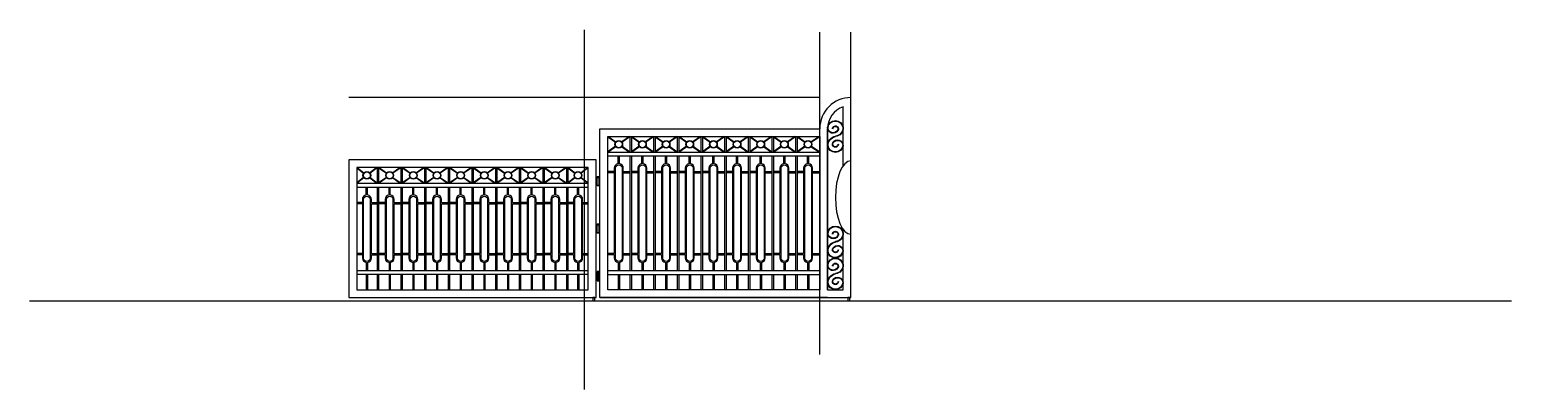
# Model space of a CAD drawing. Extents: x -23286 to 17563, y -7132 to 62388.
# Drawn here: x -19072 to -36, y 7507 to 12128 of the extents above; entities that cross this region are included whole.
import ezdxf

# ---------------------------------------------------------------- set-up
doc = ezdxf.new("R2010")
doc.units = 0
doc.header["$LTSCALE"] = 10
doc.header["$MEASUREMENT"] = 0
for name, color, linetype in [('0-2', 2, 'CONTINUOUS'), ('0-3', 3, 'CONTINUOUS'), ('0-5', 5, 'CONTINUOUS'), ('0-DIM', 8, 'CONTINUOUS'), ('1', 1, 'CONTINUOUS')]:
    doc.layers.add(name, color=color, linetype=linetype)

# ---------------------------------------------------------------- blocks, each defined once
blk = doc.blocks.new('A$C51B07D66')
at = {"layer": '1', "color": 8}
for points in [[(62, 303, -1.33956), (133, 282, -0.791771), (0, 322, -0.854885), (200, 324, -0.430494), (100, 204, -0.07822)], [(68, 303, -1.343193), (127, 285, -0.791226), (6, 321, -0.853023), (194, 323, -0.430069), (100, 210, -0.430069)], [(138, 105, -1.33956), (68, 125, -0.791771), (200, 86, -0.854885), (0, 84, -0.354333), (100, 210, -0.07822)], [(132, 105, -1.343193), (73, 122, -0.791226), (194, 87, -0.852082), (6, 85, -0.350161), (100, 204, -0.389132)]]:
    blk.add_lwpolyline(points, format="xyb", dxfattribs=at)

msp = doc.modelspace()

# ---------------------------------------------------------------- linework, layer by layer
at = {"layer": '0-2'}
for p, q in [((-11645, 10556), (-8920, 10556)), ((-11645, 10506), (-8920, 10506)), ((-14870, 10156), (-11895, 10156)), ((-14870, 10106), (-11895, 10106)), ((-14870, 9036), (-11895, 9036)), ((-14870, 8986), (-11895, 8986)), ((-11645, 9033), (-8920, 9033)), ((-11645, 8983), (-8920, 8983))]:
    msp.add_line(p, q, dxfattribs=at)
at = {"layer": '0-3'}
for p, q in [((-8520, 8686), (-8520, 11256)), ((-8620, 10380), (-8620, 11139)), ((-8820, 8786), (-8820, 10856)), ((-8620, 8786), (-8620, 9563)), ((-8820, 8786), (-8620, 8786)), ((-14970, 8686), (-11795, 8686)), ((-11745, 8686), (-8520, 8686))]:
    msp.add_line(p, q, dxfattribs=at)
for points in [[(-8820, 8686), (-11745, 8686), (-11745, 10856), (-8920, 10856)], [(-8820, 10856), (-8820, 8786)]]:
    msp.add_lwpolyline(points, dxfattribs=at)
for points in [[(-11645, 10756), (-8920, 10756), (-8920, 8786), (-11645, 8786)], [(-11795, 10456), (-14970, 10456), (-14970, 8686), (-11795, 8686)]]:
    msp.add_lwpolyline(points, close=True, dxfattribs=at)
at = {"layer": '0-3', "color": 3}
msp.add_lwpolyline([(-11895, 10356), (-14870, 10356), (-14870, 8786), (-11895, 8786)], close=True, dxfattribs=at)
at = {"layer": '0-3'}
for radius, start in [(400, 90), (300, 109.4712)]:
    msp.add_arc((-8520, 10856), radius, start, 180, dxfattribs=at)
msp.add_ellipse((-8520, 9971), major_axis=(0, -472), ratio=0.424095, start_param=3.141593, end_param=6.283185, dxfattribs=at)
at = {"layer": '0-5'}
msp.add_line((-19072, 8646), (-36, 8646), dxfattribs=at)
at = {"layer": '0-DIM'}
for p, q in [((-11945, 7507), (-11945, 12128)), ((-8920, 7956), (-8920, 12094)), ((-8520, 11256), (-8520, 12094)), ((-8920, 11256), (-14970, 11256))]:
    msp.add_line(p, q, dxfattribs=at)
at = {"layer": '0-DIM', "color": 4}
for points in [[(-11837, 8646), (-11811, 8646), (-11811, 8686), (-11837, 8686)], [(-8562, 8646), (-8536, 8646), (-8536, 8686), (-8562, 8686)]]:
    msp.add_lwpolyline(points, close=True, dxfattribs=at)
at = {"layer": '1', "color": 8}
for p, q in [((-11645, 10753), (-11546, 10683)), ((-11640, 10756), (-11542, 10688)), ((-11366, 10756), (-11464, 10688)), ((-11361, 10753), (-11460, 10683)), ((-11341, 10753), (-11242, 10683)), ((-11336, 10756), (-11238, 10688)), ((-11062, 10756), (-11160, 10688)), ((-11057, 10753), (-11156, 10683)), ((-11037, 10753), (-10938, 10683)), ((-11032, 10756), (-10934, 10688)), ((-10758, 10756), (-10856, 10688)), ((-10753, 10753), (-10852, 10683)), ((-10733, 10753), (-10634, 10683)), ((-10728, 10756), (-10630, 10688)), ((-10454, 10756), (-10552, 10688)), ((-10449, 10753), (-10548, 10683)), ((-10429, 10753), (-10330, 10683)), ((-10424, 10756), (-10326, 10688)), ((-10150, 10756), (-10248, 10688)), ((-10145, 10753), (-10244, 10683)), ((-10125, 10753), (-10026, 10683)), ((-10120, 10756), (-10022, 10688)), ((-9846, 10756), (-9944, 10688)), ((-9841, 10753), (-9940, 10683)), ((-9821, 10753), (-9722, 10683)), ((-9816, 10756), (-9718, 10688)), ((-9542, 10756), (-9640, 10688)), ((-9537, 10753), (-9636, 10683)), ((-9517, 10753), (-9418, 10683)), ((-9512, 10756), (-9414, 10688)), ((-9238, 10756), (-9336, 10688)), ((-9233, 10753), (-9332, 10683)), ((-9213, 10753), (-9114, 10683)), ((-9208, 10756), (-9110, 10688)), ((-8925, 10756), (-9032, 10688)), ((-8920, 10753), (-9028, 10683)), ((-11546, 10630), (-11645, 10560)), ((-11542, 10625), (-11640, 10556)), ((-11511, 10406), (-11511, 10506)), ((-11511, 10406), (-11511, 10506)), ((-11495, 10406), (-11495, 10506)), ((-11495, 10406), (-11495, 10506)), ((-11464, 10625), (-11366, 10556)), ((-11460, 10630), (-11361, 10560)), ((-11242, 10630), (-11341, 10560)), ((-11238, 10625), (-11336, 10556)), ((-11207, 10406), (-11207, 10506)), ((-11191, 10406), (-11191, 10506)), ((-11160, 10625), (-11062, 10556)), ((-11156, 10630), (-11057, 10560)), ((-10938, 10630), (-11037, 10560)), ((-10934, 10625), (-11032, 10556)), ((-10903, 10406), (-10903, 10506)), ((-10887, 10406), (-10887, 10506)), ((-10856, 10625), (-10758, 10556)), ((-10852, 10630), (-10753, 10560)), ((-10634, 10630), (-10733, 10560)), ((-10630, 10625), (-10728, 10556)), ((-10599, 10406), (-10599, 10506)), ((-10583, 10406), (-10583, 10506)), ((-10552, 10625), (-10454, 10556)), ((-10548, 10630), (-10449, 10560)), ((-10330, 10630), (-10429, 10560)), ((-10326, 10625), (-10424, 10556)), ((-10295, 10406), (-10295, 10506)), ((-10279, 10406), (-10279, 10506)), ((-10248, 10625), (-10150, 10556)), ((-10244, 10630), (-10145, 10560)), ((-10026, 10630), (-10125, 10560)), ((-10022, 10625), (-10120, 10556)), ((-9991, 10406), (-9991, 10506)), ((-9975, 10406), (-9975, 10506)), ((-9944, 10625), (-9846, 10556)), ((-9940, 10630), (-9841, 10560)), ((-9722, 10630), (-9821, 10560)), ((-9718, 10625), (-9816, 10556)), ((-9687, 10406), (-9687, 10506)), ((-9671, 10406), (-9671, 10506)), ((-9640, 10625), (-9542, 10556)), ((-9636, 10630), (-9537, 10560)), ((-9418, 10630), (-9517, 10560)), ((-9414, 10625), (-9512, 10556)), ((-9383, 10406), (-9383, 10506)), ((-9367, 10406), (-9367, 10506)), ((-9336, 10625), (-9238, 10556)), ((-9332, 10630), (-9233, 10560)), ((-9114, 10630), (-9213, 10560)), ((-9110, 10625), (-9208, 10556)), ((-9079, 10406), (-9079, 10506)), ((-9063, 10406), (-9063, 10506)), ((-9032, 10625), (-8925, 10556)), ((-9028, 10630), (-8920, 10560)), ((-14870, 10353), (-14781, 10284)), ((-14865, 10356), (-14777, 10289)), ((-14613, 10356), (-14701, 10289)), ((-14608, 10353), (-14698, 10284)), ((-14588, 10353), (-14489, 10283)), ((-14583, 10356), (-14486, 10288)), ((-14310, 10356), (-14407, 10288)), ((-14304, 10353), (-14404, 10283)), ((-14284, 10353), (-14185, 10283)), ((-14279, 10356), (-14182, 10288)), ((-14006, 10356), (-14103, 10288)), ((-14000, 10353), (-14100, 10283)), ((-13980, 10353), (-13881, 10283)), ((-13975, 10356), (-13878, 10288)), ((-13702, 10356), (-13799, 10288)), ((-13696, 10353), (-13796, 10283)), ((-13676, 10353), (-13577, 10283)), ((-13671, 10356), (-13574, 10288)), ((-13398, 10356), (-13495, 10288)), ((-13392, 10353), (-13492, 10283)), ((-13372, 10353), (-13273, 10283)), ((-13367, 10356), (-13270, 10288)), ((-13094, 10356), (-13191, 10288)), ((-13088, 10353), (-13188, 10283)), ((-13068, 10353), (-12969, 10283)), ((-13063, 10356), (-12966, 10288)), ((-12790, 10356), (-12887, 10288)), ((-12784, 10353), (-12884, 10283)), ((-12764, 10353), (-12665, 10283)), ((-12759, 10356), (-12662, 10288)), ((-12486, 10356), (-12583, 10288)), ((-12480, 10353), (-12580, 10283)), ((-12460, 10353), (-12361, 10283)), ((-12455, 10356), (-12358, 10288)), ((-12182, 10356), (-12279, 10288)), ((-12176, 10353), (-12276, 10283)), ((-12157, 10353), (-12068, 10284)), ((-12152, 10356), (-12064, 10289)), ((-11900, 10356), (-11988, 10289)), ((-11895, 10353), (-11985, 10284)), ((-11561, 10306), (-11645, 10306)), ((-11561, 10306), (-11645, 10306)), ((-11561, 10290), (-11645, 10290)), ((-11561, 10290), (-11645, 10290)), ((-11445, 10306), (-11361, 10306)), ((-11445, 10306), (-11361, 10306)), ((-11445, 10290), (-11361, 10290)), ((-11445, 10290), (-11361, 10290)), ((-11257, 10306), (-11341, 10306)), ((-11257, 10290), (-11341, 10290)), ((-11141, 10306), (-11057, 10306)), ((-11141, 10290), (-11057, 10290)), ((-10953, 10306), (-11037, 10306)), ((-10953, 10290), (-11037, 10290)), ((-10837, 10306), (-10753, 10306)), ((-10837, 10290), (-10753, 10290)), ((-10649, 10306), (-10733, 10306)), ((-10649, 10290), (-10733, 10290)), ((-10533, 10306), (-10449, 10306)), ((-10533, 10290), (-10449, 10290)), ((-10345, 10306), (-10429, 10306)), ((-10345, 10290), (-10429, 10290)), ((-10229, 10306), (-10145, 10306)), ((-10229, 10290), (-10145, 10290)), ((-10041, 10306), (-10125, 10306)), ((-10041, 10290), (-10125, 10290)), ((-9925, 10306), (-9841, 10306)), ((-9925, 10290), (-9841, 10290)), ((-9737, 10306), (-9821, 10306)), ((-9737, 10290), (-9821, 10290)), ((-9621, 10306), (-9537, 10306)), ((-9621, 10290), (-9537, 10290)), ((-9433, 10306), (-9517, 10306)), ((-9433, 10290), (-9517, 10290)), ((-9317, 10306), (-9233, 10306)), ((-9317, 10290), (-9233, 10290)), ((-9129, 10306), (-9213, 10306)), ((-9129, 10290), (-9213, 10290)), ((-9013, 10306), (-8920, 10306)), ((-9013, 10290), (-8920, 10290)), ((-14781, 10228), (-14870, 10160)), ((-14777, 10224), (-14865, 10156)), ((-14747, 10006), (-14747, 10106)), ((-14731, 10006), (-14731, 10106)), ((-14701, 10224), (-14613, 10156)), ((-14698, 10228), (-14608, 10160)), ((-14489, 10230), (-14588, 10160)), ((-14486, 10225), (-14583, 10156)), ((-14454, 10006), (-14454, 10106)), ((-14454, 10006), (-14454, 10106)), ((-14438, 10006), (-14438, 10106)), ((-14438, 10006), (-14438, 10106)), ((-14407, 10225), (-14310, 10156)), ((-14404, 10230), (-14304, 10160)), ((-14185, 10230), (-14284, 10160)), ((-14182, 10225), (-14279, 10156)), ((-14150, 10006), (-14150, 10106)), ((-14134, 10006), (-14134, 10106)), ((-14103, 10225), (-14006, 10156)), ((-14100, 10230), (-14000, 10160)), ((-13881, 10230), (-13980, 10160)), ((-13878, 10225), (-13975, 10156)), ((-13846, 10006), (-13846, 10106)), ((-13830, 10006), (-13830, 10106)), ((-13799, 10225), (-13702, 10156)), ((-13796, 10230), (-13696, 10160)), ((-13577, 10230), (-13676, 10160)), ((-13574, 10225), (-13671, 10156)), ((-13542, 10006), (-13542, 10106)), ((-13526, 10006), (-13526, 10106)), ((-13495, 10225), (-13398, 10156)), ((-13492, 10230), (-13392, 10160)), ((-13273, 10230), (-13372, 10160)), ((-13270, 10225), (-13367, 10156)), ((-13238, 10006), (-13238, 10106)), ((-13222, 10006), (-13222, 10106)), ((-13191, 10225), (-13094, 10156)), ((-13188, 10230), (-13088, 10160)), ((-12969, 10230), (-13068, 10160)), ((-12966, 10225), (-13063, 10156)), ((-12934, 10006), (-12934, 10106)), ((-12918, 10006), (-12918, 10106)), ((-12887, 10225), (-12790, 10156)), ((-12884, 10230), (-12784, 10160)), ((-12665, 10230), (-12764, 10160)), ((-12662, 10225), (-12759, 10156)), ((-12630, 10006), (-12630, 10106)), ((-12614, 10006), (-12614, 10106)), ((-12583, 10225), (-12486, 10156)), ((-12580, 10230), (-12480, 10160)), ((-12361, 10230), (-12460, 10160)), ((-12358, 10225), (-12455, 10156)), ((-12326, 10006), (-12326, 10106)), ((-12310, 10006), (-12310, 10106)), ((-12279, 10225), (-12182, 10156)), ((-12276, 10230), (-12176, 10160)), ((-12068, 10228), (-12157, 10160)), ((-12064, 10224), (-12152, 10156)), ((-12033, 10006), (-12033, 10106)), ((-12017, 10006), (-12017, 10106)), ((-11988, 10224), (-11900, 10156)), ((-11985, 10228), (-11895, 10160)), ((-14797, 9906), (-14870, 9906)), ((-14681, 9906), (-14608, 9906)), ((-14504, 9906), (-14588, 9906)), ((-14504, 9906), (-14588, 9906)), ((-14388, 9906), (-14304, 9906)), ((-14388, 9906), (-14304, 9906)), ((-14200, 9906), (-14284, 9906)), ((-14084, 9906), (-14000, 9906)), ((-13896, 9906), (-13980, 9906)), ((-13780, 9906), (-13696, 9906)), ((-13592, 9906), (-13676, 9906)), ((-13476, 9906), (-13392, 9906)), ((-13288, 9906), (-13372, 9906)), ((-13172, 9906), (-13088, 9906)), ((-12984, 9906), (-13068, 9906)), ((-12868, 9906), (-12784, 9906)), ((-12680, 9906), (-12764, 9906)), ((-12564, 9906), (-12480, 9906)), ((-12376, 9906), (-12460, 9906)), ((-12260, 9906), (-12176, 9906)), ((-12083, 9906), (-12156, 9906)), ((-11967, 9906), (-11895, 9906)), ((-14797, 9890), (-14870, 9890)), ((-14681, 9890), (-14608, 9890)), ((-14504, 9890), (-14588, 9890)), ((-14504, 9890), (-14588, 9890)), ((-14388, 9890), (-14304, 9890)), ((-14388, 9890), (-14304, 9890)), ((-14200, 9890), (-14284, 9890)), ((-14084, 9890), (-14000, 9890)), ((-13896, 9890), (-13980, 9890)), ((-13780, 9890), (-13696, 9890)), ((-13592, 9890), (-13676, 9890)), ((-13476, 9890), (-13392, 9890)), ((-13288, 9890), (-13372, 9890)), ((-13172, 9890), (-13088, 9890)), ((-12984, 9890), (-13068, 9890)), ((-12868, 9890), (-12784, 9890)), ((-12680, 9890), (-12764, 9890)), ((-12564, 9890), (-12480, 9890)), ((-12376, 9890), (-12460, 9890)), ((-12260, 9890), (-12176, 9890)), ((-12083, 9890), (-12156, 9890)), ((-11967, 9890), (-11895, 9890)), ((-14797, 9252), (-14870, 9252)), ((-14797, 9236), (-14870, 9236)), ((-14681, 9252), (-14608, 9252)), ((-14681, 9236), (-14608, 9236)), ((-14504, 9252), (-14588, 9252)), ((-14504, 9252), (-14588, 9252)), ((-14504, 9236), (-14588, 9236)), ((-14504, 9236), (-14588, 9236)), ((-14388, 9252), (-14304, 9252)), ((-14388, 9252), (-14304, 9252)), ((-14388, 9236), (-14304, 9236)), ((-14388, 9236), (-14304, 9236)), ((-14200, 9252), (-14284, 9252)), ((-14200, 9236), (-14284, 9236)), ((-14084, 9252), (-14000, 9252)), ((-14084, 9236), (-14000, 9236)), ((-13896, 9252), (-13980, 9252)), ((-13896, 9236), (-13980, 9236)), ((-13780, 9252), (-13696, 9252)), ((-13780, 9236), (-13696, 9236)), ((-13592, 9252), (-13676, 9252)), ((-13592, 9236), (-13676, 9236)), ((-13476, 9252), (-13392, 9252)), ((-13476, 9236), (-13392, 9236)), ((-13288, 9252), (-13372, 9252)), ((-13288, 9236), (-13372, 9236)), ((-13172, 9252), (-13088, 9252)), ((-13172, 9236), (-13088, 9236)), ((-12984, 9252), (-13068, 9252)), ((-12984, 9236), (-13068, 9236)), ((-12868, 9252), (-12784, 9252)), ((-12868, 9236), (-12784, 9236)), ((-12680, 9252), (-12764, 9252)), ((-12680, 9236), (-12764, 9236)), ((-12564, 9252), (-12480, 9252)), ((-12564, 9236), (-12480, 9236)), ((-12376, 9252), (-12460, 9252)), ((-12376, 9236), (-12460, 9236)), ((-12260, 9252), (-12176, 9252)), ((-12260, 9236), (-12176, 9236)), ((-12083, 9252), (-12156, 9252)), ((-12083, 9236), (-12156, 9236)), ((-11967, 9252), (-11895, 9252)), ((-11967, 9236), (-11895, 9236)), ((-11561, 9252), (-11645, 9252)), ((-11561, 9252), (-11645, 9252)), ((-11561, 9236), (-11645, 9236)), ((-11561, 9236), (-11645, 9236)), ((-11445, 9252), (-11361, 9252)), ((-11445, 9252), (-11361, 9252)), ((-11445, 9236), (-11361, 9236)), ((-11445, 9236), (-11361, 9236)), ((-11257, 9252), (-11341, 9252)), ((-11257, 9236), (-11341, 9236)), ((-11141, 9252), (-11057, 9252)), ((-11141, 9236), (-11057, 9236)), ((-10953, 9252), (-11037, 9252)), ((-10953, 9236), (-11037, 9236)), ((-10837, 9252), (-10753, 9252)), ((-10837, 9236), (-10753, 9236)), ((-10649, 9252), (-10733, 9252)), ((-10649, 9236), (-10733, 9236)), ((-10533, 9252), (-10449, 9252)), ((-10533, 9236), (-10449, 9236)), ((-10345, 9252), (-10429, 9252)), ((-10345, 9236), (-10429, 9236)), ((-10229, 9252), (-10145, 9252)), ((-10229, 9236), (-10145, 9236)), ((-10041, 9252), (-10125, 9252)), ((-10041, 9236), (-10125, 9236)), ((-9925, 9252), (-9841, 9252)), ((-9925, 9236), (-9841, 9236)), ((-9737, 9252), (-9821, 9252)), ((-9737, 9236), (-9821, 9236)), ((-9621, 9252), (-9537, 9252)), ((-9621, 9236), (-9537, 9236)), ((-9433, 9252), (-9517, 9252)), ((-9433, 9236), (-9517, 9236)), ((-9317, 9252), (-9233, 9252)), ((-9317, 9236), (-9233, 9236)), ((-9129, 9252), (-9213, 9252)), ((-9129, 9236), (-9213, 9236)), ((-9013, 9252), (-8920, 9252)), ((-9013, 9236), (-8920, 9236)), ((-14747, 9137), (-14747, 9036)), ((-14747, 8986), (-14747, 8786)), ((-14731, 9137), (-14731, 9036)), ((-14731, 8986), (-14731, 8786)), ((-14454, 9137), (-14454, 9036)), ((-14454, 9137), (-14454, 9036)), ((-14454, 8986), (-14454, 8786)), ((-14454, 8986), (-14454, 8786)), ((-14438, 9137), (-14438, 9036)), ((-14438, 9137), (-14438, 9036)), ((-14438, 8986), (-14438, 8786)), ((-14438, 8986), (-14438, 8786)), ((-14150, 9137), (-14150, 9036)), ((-14150, 8986), (-14150, 8786)), ((-14134, 9137), (-14134, 9036)), ((-14134, 8986), (-14134, 8786)), ((-13846, 9137), (-13846, 9036)), ((-13846, 8986), (-13846, 8786)), ((-13830, 9137), (-13830, 9036)), ((-13830, 8986), (-13830, 8786)), ((-13542, 9137), (-13542, 9036)), ((-13542, 8986), (-13542, 8786)), ((-13526, 9137), (-13526, 9036)), ((-13526, 8986), (-13526, 8786)), ((-13238, 9137), (-13238, 9036)), ((-13238, 8986), (-13238, 8786)), ((-13222, 9137), (-13222, 9036)), ((-13222, 8986), (-13222, 8786)), ((-12934, 9137), (-12934, 9036)), ((-12934, 8986), (-12934, 8786)), ((-12918, 9137), (-12918, 9036)), ((-12918, 8986), (-12918, 8786)), ((-12630, 9137), (-12630, 9036)), ((-12630, 8986), (-12630, 8786)), ((-12614, 9137), (-12614, 9036)), ((-12614, 8986), (-12614, 8786)), ((-12326, 9137), (-12326, 9036)), ((-12326, 8986), (-12326, 8786)), ((-12310, 9137), (-12310, 9036)), ((-12310, 8986), (-12310, 8786)), ((-12033, 9137), (-12033, 9036)), ((-12033, 8986), (-12033, 8786)), ((-12017, 9137), (-12017, 9036)), ((-12017, 8986), (-12017, 8786)), ((-11511, 9137), (-11511, 9033)), ((-11511, 9137), (-11511, 9033)), ((-11511, 8983), (-11511, 8786)), ((-11511, 8983), (-11511, 8786)), ((-11495, 9137), (-11495, 9033)), ((-11495, 9137), (-11495, 9033)), ((-11495, 8983), (-11495, 8786)), ((-11495, 8983), (-11495, 8786)), ((-11207, 9137), (-11207, 9033)), ((-11207, 8983), (-11207, 8786)), ((-11191, 9137), (-11191, 9033)), ((-11191, 8983), (-11191, 8786)), ((-10903, 9137), (-10903, 9033)), ((-10903, 8983), (-10903, 8786)), ((-10887, 9137), (-10887, 9033)), ((-10887, 8983), (-10887, 8786)), ((-10599, 9137), (-10599, 9033)), ((-10599, 8983), (-10599, 8786)), ((-10583, 9137), (-10583, 9033)), ((-10583, 8983), (-10583, 8786)), ((-10295, 9137), (-10295, 9033)), ((-10295, 8983), (-10295, 8786)), ((-10279, 9137), (-10279, 9033)), ((-10279, 8983), (-10279, 8786)), ((-9991, 9137), (-9991, 9033)), ((-9991, 8983), (-9991, 8786)), ((-9975, 9137), (-9975, 9033)), ((-9975, 8983), (-9975, 8786)), ((-9687, 9137), (-9687, 9033)), ((-9687, 8983), (-9687, 8786)), ((-9671, 9137), (-9671, 9033)), ((-9671, 8983), (-9671, 8786)), ((-9383, 9137), (-9383, 9033)), ((-9383, 8983), (-9383, 8786)), ((-9367, 9137), (-9367, 9033)), ((-9367, 8983), (-9367, 8786)), ((-9079, 9137), (-9079, 9033)), ((-9079, 8983), (-9079, 8786)), ((-9063, 9137), (-9063, 9033)), ((-9063, 8983), (-9063, 8786))]:
    msp.add_line(p, q, dxfattribs=at)
at = {"layer": '1', "color": 1}
for p, q in [((-11361, 10756), (-11361, 10556)), ((-11341, 10756), (-11341, 10556)), ((-11057, 10756), (-11057, 10556)), ((-11037, 10756), (-11037, 10556)), ((-10753, 10756), (-10753, 10556)), ((-10733, 10756), (-10733, 10556)), ((-10449, 10756), (-10449, 10556)), ((-10429, 10756), (-10429, 10556)), ((-10145, 10756), (-10145, 10556)), ((-10125, 10756), (-10125, 10556)), ((-9841, 10756), (-9841, 10556)), ((-9821, 10756), (-9821, 10556)), ((-9537, 10756), (-9537, 10556)), ((-9517, 10756), (-9517, 10556)), ((-9233, 10756), (-9233, 10556)), ((-9213, 10756), (-9213, 10556)), ((-11361, 10506), (-11361, 9036)), ((-11341, 10506), (-11341, 9036)), ((-11057, 10506), (-11057, 9036)), ((-11037, 10506), (-11037, 9036)), ((-10753, 10506), (-10753, 9036)), ((-10733, 10506), (-10733, 9036)), ((-10449, 10506), (-10449, 9036)), ((-10429, 10506), (-10429, 9036)), ((-10145, 10506), (-10145, 9036)), ((-10125, 10506), (-10125, 9036)), ((-9841, 10506), (-9841, 9036)), ((-9821, 10506), (-9821, 9036)), ((-9537, 10506), (-9537, 9036)), ((-9517, 10506), (-9517, 9036)), ((-9233, 10506), (-9233, 9036)), ((-9213, 10506), (-9213, 9036)), ((-14608, 10356), (-14608, 10156)), ((-14588, 10356), (-14588, 10156)), ((-14304, 10356), (-14304, 10156)), ((-14284, 10356), (-14284, 10156)), ((-14000, 10356), (-14000, 10156)), ((-13980, 10356), (-13980, 10156)), ((-13696, 10356), (-13696, 10156)), ((-13676, 10356), (-13676, 10156)), ((-13392, 10356), (-13392, 10156)), ((-13372, 10356), (-13372, 10156)), ((-13088, 10356), (-13088, 10156)), ((-13068, 10356), (-13068, 10156)), ((-12784, 10356), (-12784, 10156)), ((-12764, 10356), (-12764, 10156)), ((-12480, 10356), (-12480, 10156)), ((-12460, 10356), (-12460, 10156)), ((-12176, 10356), (-12176, 10156)), ((-12156, 10356), (-12156, 10156)), ((-14608, 10106), (-14608, 9036)), ((-14588, 10106), (-14588, 9036)), ((-14304, 10106), (-14304, 9036)), ((-14284, 10106), (-14284, 9036)), ((-14000, 10106), (-14000, 9036)), ((-13980, 10106), (-13980, 9036)), ((-13696, 10106), (-13696, 9036)), ((-13676, 10106), (-13676, 9036)), ((-13392, 10106), (-13392, 9036)), ((-13372, 10106), (-13372, 9036)), ((-13088, 10106), (-13088, 9036)), ((-13068, 10106), (-13068, 9036)), ((-12784, 10106), (-12784, 9036)), ((-12764, 10106), (-12764, 9036)), ((-12480, 10106), (-12480, 9036)), ((-12460, 10106), (-12460, 9036)), ((-12176, 10106), (-12176, 9036)), ((-12156, 10106), (-12156, 9036)), ((-14608, 8986), (-14608, 8786)), ((-14588, 8986), (-14588, 8786)), ((-14304, 8986), (-14304, 8786)), ((-14284, 8986), (-14284, 8786)), ((-14000, 8986), (-14000, 8786)), ((-13980, 8986), (-13980, 8786)), ((-13696, 8986), (-13696, 8786)), ((-13676, 8986), (-13676, 8786)), ((-13392, 8986), (-13392, 8786)), ((-13372, 8986), (-13372, 8786)), ((-13088, 8986), (-13088, 8786)), ((-13068, 8986), (-13068, 8786)), ((-12784, 8986), (-12784, 8786)), ((-12764, 8986), (-12764, 8786)), ((-12480, 8986), (-12480, 8786)), ((-12460, 8986), (-12460, 8786)), ((-12176, 8986), (-12176, 8786)), ((-12156, 8986), (-12156, 8786)), ((-11361, 8986), (-11361, 8786)), ((-11341, 8986), (-11341, 8786)), ((-11057, 8986), (-11057, 8786)), ((-11037, 8986), (-11037, 8786)), ((-10753, 8986), (-10753, 8786)), ((-10733, 8986), (-10733, 8786)), ((-10449, 8986), (-10449, 8786)), ((-10429, 8986), (-10429, 8786)), ((-10145, 8986), (-10145, 8786)), ((-10125, 8986), (-10125, 8786)), ((-9841, 8986), (-9841, 8786)), ((-9821, 8986), (-9821, 8786)), ((-9537, 8986), (-9537, 8786)), ((-9517, 8986), (-9517, 8786)), ((-9233, 8986), (-9233, 8786)), ((-9213, 8986), (-9213, 8786))]:
    msp.add_line(p, q, dxfattribs=at)
at = {"layer": '1'}
for p, q in [((-8920, 8786), (-8920, 10756)), ((-11795, 10230), (-11745, 10230)), ((-11795, 10130), (-11745, 10130)), ((-11795, 9621), (-11745, 9621)), ((-11795, 9521), (-11745, 9521)), ((-11795, 9013), (-11745, 9013)), ((-11795, 8913), (-11745, 8913))]:
    msp.add_line(p, q, dxfattribs=at)
at = {"layer": '1', "color": 8}
for points in [[(-11511, 10406, 0.374242), (-11561, 10348), (-11561, 9252)], [(-11511, 10406, 0.374242), (-11561, 10348), (-11561, 9252)], [(-11445, 10306), (-11445, 10348, 0.374242), (-11495, 10406)], [(-11445, 10306), (-11445, 10348, 0.374242), (-11495, 10406)], [(-11207, 10406, 0.374242), (-11257, 10348), (-11257, 9252)], [(-11141, 10306), (-11141, 10348, 0.374242), (-11191, 10406)], [(-10903, 10406, 0.374242), (-10953, 10348), (-10953, 9252)], [(-10837, 10306), (-10837, 10348, 0.374242), (-10887, 10406)], [(-10599, 10406, 0.374242), (-10649, 10348), (-10649, 9252)], [(-10533, 10306), (-10533, 10348, 0.374242), (-10583, 10406)], [(-10295, 10406, 0.374242), (-10345, 10348), (-10345, 9252)], [(-10229, 10306), (-10229, 10348, 0.374242), (-10279, 10406)], [(-9991, 10406, 0.374242), (-10041, 10348), (-10041, 9252)], [(-9925, 10306), (-9925, 10348, 0.374242), (-9975, 10406)], [(-9687, 10406, 0.374242), (-9737, 10348), (-9737, 9252)], [(-9621, 10306), (-9621, 10348, 0.374242), (-9671, 10406)], [(-9383, 10406, 0.374242), (-9433, 10348), (-9433, 9252)], [(-9317, 10306), (-9317, 10348, 0.374242), (-9367, 10406)], [(-9079, 10406, 0.374242), (-9129, 10348), (-9129, 9252)], [(-9013, 10306), (-9013, 10348, 0.374242), (-9063, 10406)], [(-14747, 10006, 0.374242), (-14797, 9948), (-14797, 9252)], [(-14681, 9906), (-14681, 9948, 0.374242), (-14731, 10006)], [(-14454, 10006, 0.374242), (-14504, 9948), (-14504, 9252)], [(-14454, 10006, 0.374242), (-14504, 9948), (-14504, 9252)], [(-14388, 9906), (-14388, 9948, 0.374242), (-14438, 10006)], [(-14388, 9906), (-14388, 9948, 0.374242), (-14438, 10006)], [(-14150, 10006, 0.374242), (-14200, 9948), (-14200, 9252)], [(-14084, 9906), (-14084, 9948, 0.374242), (-14134, 10006)], [(-13846, 10006, 0.374242), (-13896, 9948), (-13896, 9252)], [(-13780, 9906), (-13780, 9948, 0.374242), (-13830, 10006)], [(-13542, 10006, 0.374242), (-13592, 9948), (-13592, 9252)], [(-13476, 9906), (-13476, 9948, 0.374242), (-13526, 10006)], [(-13238, 10006, 0.374242), (-13288, 9948), (-13288, 9252)], [(-13172, 9906), (-13172, 9948, 0.374242), (-13222, 10006)], [(-12934, 10006, 0.374242), (-12984, 9948), (-12984, 9252)], [(-12868, 9906), (-12868, 9948, 0.374242), (-12918, 10006)], [(-12630, 10006, 0.374242), (-12680, 9948), (-12680, 9252)], [(-12564, 9906), (-12564, 9948, 0.374242), (-12614, 10006)], [(-12326, 10006, 0.374242), (-12376, 9948), (-12376, 9252)], [(-12260, 9906), (-12260, 9948, 0.374242), (-12310, 10006)], [(-12033, 10006, 0.374242), (-12083, 9948), (-12083, 9252)], [(-11967, 9906), (-11967, 9948, 0.374242), (-12017, 10006)], [(-14797, 9236), (-14797, 9194, 0.374242), (-14747, 9137)], [(-14731, 9137, 0.374242), (-14681, 9194), (-14681, 9236)], [(-14504, 9236), (-14504, 9194, 0.374242), (-14454, 9137)], [(-14504, 9236), (-14504, 9194, 0.374242), (-14454, 9137)], [(-14438, 9137, 0.374242), (-14388, 9194), (-14388, 9236)], [(-14438, 9137, 0.374242), (-14388, 9194), (-14388, 9236)], [(-14200, 9236), (-14200, 9194, 0.374242), (-14150, 9137)], [(-14134, 9137, 0.374242), (-14084, 9194), (-14084, 9236)], [(-13896, 9236), (-13896, 9194, 0.374242), (-13846, 9137)], [(-13830, 9137, 0.374242), (-13780, 9194), (-13780, 9236)], [(-13592, 9236), (-13592, 9194, 0.374242), (-13542, 9137)], [(-13526, 9137, 0.374242), (-13476, 9194), (-13476, 9236)], [(-13288, 9236), (-13288, 9194, 0.374242), (-13238, 9137)], [(-13222, 9137, 0.374242), (-13172, 9194), (-13172, 9236)], [(-12984, 9236), (-12984, 9194, 0.374242), (-12934, 9137)], [(-12918, 9137, 0.374242), (-12868, 9194), (-12868, 9236)], [(-12680, 9236), (-12680, 9194, 0.374242), (-12630, 9137)], [(-12614, 9137, 0.374242), (-12564, 9194), (-12564, 9236)], [(-12376, 9236), (-12376, 9194, 0.374242), (-12326, 9137)], [(-12310, 9137, 0.374242), (-12260, 9194), (-12260, 9236)], [(-12083, 9236), (-12083, 9194, 0.374242), (-12033, 9137)], [(-12017, 9137, 0.374242), (-11967, 9194), (-11967, 9236)], [(-11561, 9236), (-11561, 9194, 0.374242), (-11511, 9137)], [(-11561, 9236), (-11561, 9194, 0.374242), (-11511, 9137)], [(-11495, 9137, 0.374242), (-11445, 9194), (-11445, 9236)], [(-11495, 9137, 0.374242), (-11445, 9194), (-11445, 9236)], [(-11257, 9236), (-11257, 9194, 0.374242), (-11207, 9137)], [(-11191, 9137, 0.374242), (-11141, 9194), (-11141, 9236)], [(-10953, 9236), (-10953, 9194, 0.374242), (-10903, 9137)], [(-10887, 9137, 0.374242), (-10837, 9194), (-10837, 9236)], [(-10649, 9236), (-10649, 9194, 0.374242), (-10599, 9137)], [(-10583, 9137, 0.374242), (-10533, 9194), (-10533, 9236)], [(-10345, 9236), (-10345, 9194, 0.374242), (-10295, 9137)], [(-10279, 9137, 0.374242), (-10229, 9194), (-10229, 9236)], [(-10041, 9236), (-10041, 9194, 0.374242), (-9991, 9137)], [(-9975, 9137, 0.374242), (-9925, 9194), (-9925, 9236)], [(-9737, 9236), (-9737, 9194, 0.374242), (-9687, 9137)], [(-9671, 9137, 0.374242), (-9621, 9194), (-9621, 9236)], [(-9433, 9236), (-9433, 9194, 0.374242), (-9383, 9137)], [(-9367, 9137, 0.374242), (-9317, 9194), (-9317, 9236)], [(-9129, 9236), (-9129, 9194, 0.374242), (-9079, 9137)], [(-9063, 9137, 0.374242), (-9013, 9194), (-9013, 9236)], [(-8758, 9090, -1.33956), (-8687, 9069, -0.791771), (-8820, 9109, -0.854885), (-8620, 9111, -0.430494), (-8720, 8991, -0.07822)], [(-8752, 9090, -1.343193), (-8693, 9072, -0.791226), (-8814, 9108, -0.853023), (-8626, 9110, -0.430069), (-8720, 8997, -0.430069)], [(-8682, 8892, -1.33956), (-8752, 8912, -0.791771), (-8620, 8873, -0.854885), (-8820, 8871, -0.354333), (-8720, 8997, -0.07822)], [(-8688, 8892, -1.343193), (-8747, 8909, -0.791226), (-8626, 8874, -0.852082), (-8814, 8871, -0.350161), (-8720, 8991, -0.389132)]]:
    msp.add_lwpolyline(points, format="xyb", dxfattribs=at)
for points in [[(-11545, 9194), (-11545, 10348, -1), (-11461, 10348), (-11461, 9194, -1)], [(-11545, 9194), (-11545, 10348, -1), (-11461, 10348), (-11461, 9194, -1)], [(-11241, 9194), (-11241, 10348, -1), (-11157, 10348), (-11157, 9194, -1)], [(-10937, 9194), (-10937, 10348, -1), (-10853, 10348), (-10853, 9194, -1)], [(-10633, 9194), (-10633, 10348, -1), (-10549, 10348), (-10549, 9194, -1)], [(-10329, 9194), (-10329, 10348, -1), (-10245, 10348), (-10245, 9194, -1)], [(-10025, 9194), (-10025, 10348, -1), (-9941, 10348), (-9941, 9194, -1)], [(-9721, 9194), (-9721, 10348, -1), (-9637, 10348), (-9637, 9194, -1)], [(-9417, 9194), (-9417, 10348, -1), (-9333, 10348), (-9333, 9194, -1)], [(-9113, 9194), (-9113, 10348, -1), (-9029, 10348), (-9029, 9194, -1)], [(-14781, 9194), (-14781, 9948, -1), (-14697, 9948), (-14697, 9194, -1)], [(-14488, 9194), (-14488, 9948, -1), (-14404, 9948), (-14404, 9194, -1)], [(-14488, 9194), (-14488, 9948, -1), (-14404, 9948), (-14404, 9194, -1)], [(-14184, 9194), (-14184, 9948, -1), (-14100, 9948), (-14100, 9194, -1)], [(-13880, 9194), (-13880, 9948, -1), (-13796, 9948), (-13796, 9194, -1)], [(-13576, 9194), (-13576, 9948, -1), (-13492, 9948), (-13492, 9194, -1)], [(-13272, 9194), (-13272, 9948, -1), (-13188, 9948), (-13188, 9194, -1)], [(-12968, 9194), (-12968, 9948, -1), (-12884, 9948), (-12884, 9194, -1)], [(-12664, 9194), (-12664, 9948, -1), (-12580, 9948), (-12580, 9194, -1)], [(-12360, 9194), (-12360, 9948, -1), (-12276, 9948), (-12276, 9194, -1)], [(-12067, 9194), (-12067, 9948, -1), (-11983, 9948), (-11983, 9194, -1)]]:
    msp.add_lwpolyline(points, format="xyb", close=True, dxfattribs=at)
for points in [[(-11445, 9252), (-11445, 10290)], [(-11445, 9252), (-11445, 10290)], [(-11141, 9252), (-11141, 10290)], [(-10837, 9252), (-10837, 10290)], [(-10533, 9252), (-10533, 10290)], [(-10229, 9252), (-10229, 10290)], [(-9925, 9252), (-9925, 10290)], [(-9621, 9252), (-9621, 10290)], [(-9317, 9252), (-9317, 10290)], [(-9013, 9252), (-9013, 10290)], [(-14681, 9252), (-14681, 9890)], [(-14388, 9252), (-14388, 9890)], [(-14388, 9252), (-14388, 9890)], [(-14084, 9252), (-14084, 9890)], [(-13780, 9252), (-13780, 9890)], [(-13476, 9252), (-13476, 9890)], [(-13172, 9252), (-13172, 9890)], [(-12868, 9252), (-12868, 9890)], [(-12564, 9252), (-12564, 9890)], [(-12260, 9252), (-12260, 9890)], [(-11967, 9252), (-11967, 9890)]]:
    msp.add_lwpolyline(points, dxfattribs=at)
at = {"layer": '1'}
for points in [[(-11780, 10240), (-11759, 10240), (-11759, 10123), (-11780, 10123)], [(-11780, 9632), (-11759, 9632), (-11759, 9514), (-11780, 9514)], [(-11780, 8902), (-11759, 8902), (-11759, 9020), (-11780, 9020)]]:
    msp.add_lwpolyline(points, close=True, dxfattribs=at)
at = {"layer": '1', "color": 8}
for centre, radius in [((-11503, 10656), 50), ((-11503, 10656), 44), ((-11199, 10656), 50), ((-11199, 10656), 44), ((-10895, 10656), 50), ((-10895, 10656), 44), ((-10591, 10656), 50), ((-10591, 10656), 44), ((-10287, 10656), 50), ((-10287, 10656), 44), ((-9983, 10656), 50), ((-9983, 10656), 44), ((-9679, 10656), 50), ((-9679, 10656), 44), ((-9375, 10656), 50), ((-9375, 10656), 44), ((-9071, 10656), 50), ((-9071, 10656), 44), ((-14739, 10256), 50), ((-14739, 10256), 44), ((-14446, 10256), 50), ((-14446, 10256), 44), ((-14142, 10256), 50), ((-14142, 10256), 44), ((-13838, 10256), 50), ((-13838, 10256), 44), ((-13534, 10256), 50), ((-13534, 10256), 44), ((-13230, 10256), 50), ((-13230, 10256), 44), ((-12926, 10256), 50), ((-12926, 10256), 44), ((-12622, 10256), 50), ((-12622, 10256), 44), ((-12318, 10256), 50), ((-12318, 10256), 44), ((-12026, 10256), 50), ((-12026, 10256), 44)]:
    msp.add_circle(centre, radius, dxfattribs=at)

# ---------------------------------------------------------------- block references
at = {"layer": '0-DIM'}
for p in [(-8820, 10551), (-8820, 9196)]:
    msp.add_blockref('A$C51B07D66', p, dxfattribs=at)

doc.saveas('drawing.dxf')
